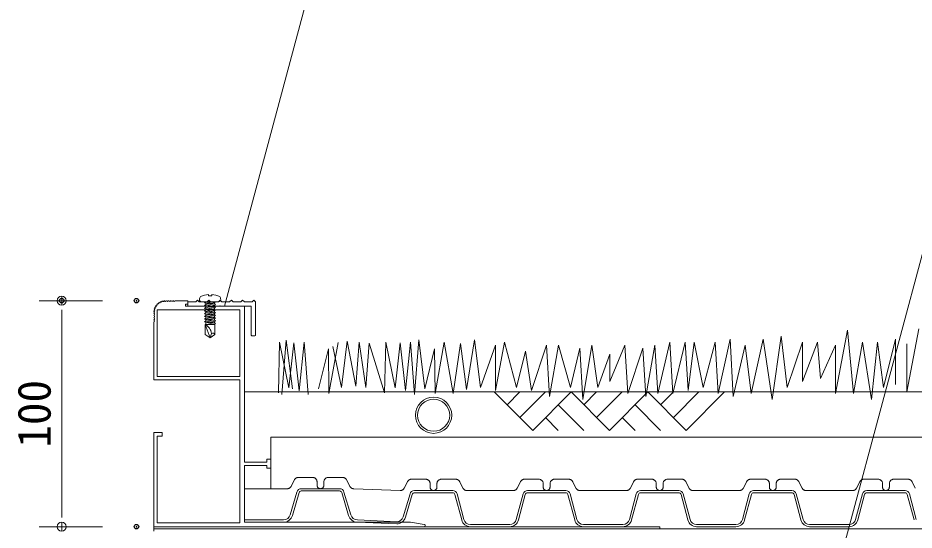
# Model space of a CAD drawing. Units: millimetres, scale not verified. Extents: x -1485 to 1485, y -1050 to 1050.
# Drawn here: x -292 to 104.3, y -184 to 42.6 of the extents above; entities that cross this region are included whole.
import ezdxf
from ezdxf.enums import TextEntityAlignment as Align

# ---------------------------------------------------------------- set-up
doc = ezdxf.new("R2010")
doc.units = ezdxf.units.MM
doc.header["$LTSCALE"] = 4
doc.header["$PDMODE"] = 32
doc.header["$PDSIZE"] = 2
doc.linetypes.add('USER1', pattern=[19.05, 12.7, -6.35])
for name, color, linetype, lineweight in [('0-0_0', 7, 'Continuous', 18), ('0-5_BOUSUI', 1, 'Continuous', 18), ('0-8_KANAMONO', 4, 'Continuous', 18), ('0-B_MOJI', 7, 'Continuous', 18), ('0-C_ecom', 7, 'Continuous', 18), ('0-D_GREEN', 3, 'Continuous', 18), ('0-E_FD-L', 4, 'Continuous', 18), ('1-0_00KANAMONO', 5, 'Continuous', 18)]:
    doc.layers.add(name, color=color, linetype=linetype, lineweight=lineweight)
doc.layers.add('0-2_DEFPOINTS', color=7, linetype='Continuous')
doc.layers.add('0-F_255', color=7, linetype='Continuous')
doc.styles.add('ＭＳ ゴシック', font='')
doc.styles.get('ＭＳ ゴシック').set_extended_font_data('MS Gothic')

# ---------------------------------------------------------------- blocks, each defined once
blk = doc.blocks.new('_Dot')
at = {"layer": '0-0_0'}
for p, q in [((-0.5, 0), (-1, 0)), ((0.25, 0), (-0.25, 0))]:
    blk.add_line(p, q, dxfattribs=at)
blk.add_circle((0, 0), 0.25, dxfattribs=at)
blk = doc.blocks.new('D6')
at = {"layer": '0-2_DEFPOINTS'}
for p in [(1212.4, 967.496), (1245.419, 967.496), (1245.419, 867.496)]:
    blk.add_point(p, dxfattribs=at)
at = {"layer": '0-B_MOJI'}
for p, q in [((1230.419, 967.496), (1202.4, 967.496)), ((1212.4, 875.496), (1212.4, 959.496)), ((1230.419, 867.496), (1202.4, 867.496))]:
    blk.add_line(p, q, dxfattribs=at)
at = {"layer": '0-B_MOJI', "xscale": 8, "yscale": 8}
for p, rotation in [((1212.4, 967.496), 90), ((1212.4, 867.496), 270)]:
    blk.add_blockref('_Dot', p, dxfattribs=dict(at, rotation=rotation))
at = {"layer": '0-B_MOJI', "style": 'ＭＳ ゴシック'}
blk.add_text('100', height=14.66, rotation=90, dxfattribs=at).set_placement((1211.9, 902.496), align=Align.BOTTOM_LEFT)
blk = doc.blocks.new('1')
at = {"layer": '1-0_00KANAMONO'}
for p, q in [((751.324, 225.917), (751.154, 225.921)), ((751.491, 226.323), (751.524, 226.156)), ((751.893, 226.525), (751.726, 226.558)), ((752.129, 226.895), (752.132, 226.725)), ((752.559, 227.024), (752.401, 227.086)), ((752.855, 227.348), (752.829, 227.18)), ((753.302, 227.401), (753.157, 227.489)), ((753.65, 227.668), (753.595, 227.507)), ((754.099, 227.642), (753.971, 227.754)), ((754.488, 227.846), (754.406, 227.696)), ((754.926, 227.742), (754.819, 227.875)), ((755.452, 227.92), (755.211, 227.715)), ((755.952, 227.715), (755.711, 227.92)), ((756.452, 227.92), (756.211, 227.715)), ((756.952, 227.715), (756.711, 227.92)), ((757.452, 227.92), (757.211, 227.715)), ((757.952, 227.715), (757.711, 227.92)), ((758.452, 227.92), (758.211, 227.715)), ((758.952, 227.715), (758.711, 227.92)), ((759.452, 227.92), (759.211, 227.715)), ((750.334, 222.838), (750.129, 222.597)), ((750.129, 222.338), (750.334, 222.097)), ((750.174, 223.23), (750.307, 223.123)), ((750.353, 223.643), (750.203, 223.561)), ((750.295, 224.078), (750.407, 223.95)), ((750.542, 224.454), (750.381, 224.399)), ((750.56, 224.893), (750.648, 224.747)), ((750.869, 225.22), (750.701, 225.194)), ((750.963, 225.648), (751.025, 225.49)), ((750.334, 221.838), (750.129, 221.597)), ((750.129, 221.338), (750.334, 221.097)), ((750.334, 220.838), (750.129, 220.597)), ((750.129, 220.338), (750.334, 220.097)), ((750.334, 219.838), (750.129, 219.597)), ((750.129, 219.338), (750.334, 219.097)), ((750.334, 218.838), (750.129, 218.597)), ((750.082, 127.967), (869.582, 127.967))]:
    blk.add_line(p, q, dxfattribs=at)
for points in [[(869.663, 128.961), (863.582, 129.967), (790.082, 129.967), (790.082, 155.067), (800.082, 155.067), (800.082, 153.817), (801.782, 153.817), (801.782, 157.817), (800.082, 157.817), (800.082, 156.567), (790.082, 156.567), (790.082, 225.467), (764.082, 225.467), (764.082, 226.467), (765.082, 226.467), (765.082, 227.967), (759.582, 227.967)], [(750.082, 218.467), (750.082, 192.967), (788.082, 192.967), (788.082, 129.667), (751.582, 129.667), (751.582, 167.967), (753.782, 167.967), (753.782, 169.667), (750.082, 169.667), (750.082, 127.967)]]:
    blk.add_lwpolyline(points, dxfattribs=at)
blk.add_lwpolyline([(751.582, 223.967), (788.082, 223.967), (788.082, 194.467), (751.582, 194.467)], close=True, dxfattribs=at)
for centre, radius, start, end in [((751.15, 225.721), 0.2, 88.84705, 201.15295), ((751.328, 226.117), 0.2, 268.84705, 11.15295), ((751.688, 226.362), 0.2, 78.84705, 191.15295), ((751.932, 226.721), 0.2, 258.84705, 1.15295), ((752.328, 226.899), 0.2, 68.84705, 181.15295), ((752.632, 227.211), 0.2, 248.84705, 351.15295), ((753.053, 227.318), 0.2, 58.84705, 171.15295), ((753.406, 227.572), 0.2, 238.84705, 341.15295), ((753.839, 227.604), 0.2, 48.84705, 161.15295), ((754.231, 227.793), 0.2, 228.84705, 331.15295), ((754.663, 227.749), 0.2, 38.84705, 151.15295), ((755.082, 227.867), 0.2, 218.84705, 310.36125), ((755.582, 227.767), 0.2, 49.63875, 130.36125), ((756.082, 227.867), 0.2, 229.63875, 310.36125), ((756.582, 227.767), 0.2, 49.63875, 130.36125), ((757.082, 227.867), 0.2, 229.63875, 310.36125), ((757.582, 227.767), 0.2, 49.63875, 130.36125), ((758.082, 227.867), 0.2, 229.63875, 310.36125), ((758.582, 227.767), 0.2, 49.63875, 130.36125), ((759.082, 227.867), 0.2, 229.63875, 310.36125), ((759.582, 227.767), 0.2, 90, 130.36125), ((750.282, 222.467), 0.2, 139.63875, 220.36125), ((750.3, 223.386), 0.2, 118.84705, 231.15295), ((750.445, 224.21), 0.2, 108.84705, 221.15295), ((750.182, 222.967), 0.2, 319.63875, 51.15295), ((750.182, 221.967), 0.2, 319.63875, 40.36125), ((750.256, 223.818), 0.2, 298.84705, 41.15295), ((750.731, 224.996), 0.2, 98.84705, 211.15295), ((750.477, 224.643), 0.2, 288.84705, 31.15295), ((750.838, 225.417), 0.2, 278.84705, 21.15295), ((750.282, 221.467), 0.2, 139.63875, 220.36125), ((750.282, 220.467), 0.2, 139.63875, 220.36125), ((750.282, 219.467), 0.2, 139.63875, 220.36125), ((750.282, 218.467), 0.2, 139.63875, 180), ((750.182, 220.967), 0.2, 319.63875, 40.36125), ((750.182, 219.967), 0.2, 319.63875, 40.36125), ((750.182, 218.967), 0.2, 319.63875, 40.36125), ((869.582, 128.467), 0.5, 270, 80.60091)]:
    blk.add_arc(centre, radius, start, end, dxfattribs=at)

msp = doc.modelspace()

# ---------------------------------------------------------------- linework, layer by layer
at = {"layer": '0-5_BOUSUI'}
for p in [(-231.852, -184.504), (881.848, -183.504)]:
    msp.add_line(p, (-231.852, -183.504), dxfattribs=at)
msp.add_lwpolyline([(-231.852, -183.504), (-8.152, -183.504), (-8.152, -182.504), (-231.852, -182.504)], close=True, dxfattribs=at)
at = {"layer": '0-8_KANAMONO'}
for p, q in [((-216.852, -84.704), (-216.852, -83.004)), ((-203.258, -83.004), (-210.758, -83.004)), ((-209.408, -83.504), (-208.908, -83.004)), ((-204.608, -84.104), (-208.908, -83.004)), ((-205.108, -83.404), (-206.671, -83.004)), ((-205.108, -83.404), (-204.708, -83.004)), ((-205.108, -84.604), (-209.408, -83.504)), ((-204.608, -84.104), (-209.408, -83.504)), ((-209.408, -84.704), (-208.908, -84.204)), ((-204.608, -85.304), (-209.408, -84.704)), ((-205.108, -85.804), (-209.408, -84.704)), ((-209.408, -85.904), (-208.908, -85.404)), ((-204.608, -86.504), (-209.408, -85.904)), ((-205.108, -87.004), (-209.408, -85.904)), ((-209.408, -87.104), (-208.908, -86.604)), ((-204.608, -87.704), (-209.408, -87.104)), ((-205.108, -88.204), (-209.408, -87.104)), ((-208.908, -83.632), (-208.908, -84.204)), ((-204.608, -85.304), (-208.908, -84.204)), ((-208.908, -84.832), (-208.908, -85.404)), ((-204.608, -86.504), (-208.908, -85.404)), ((-208.908, -86.032), (-208.908, -86.604)), ((-204.608, -87.704), (-208.908, -86.604)), ((-205.108, -83.404), (-205.108, -83.976)), ((-205.108, -84.604), (-204.608, -84.104)), ((-205.108, -84.604), (-205.108, -85.176)), ((-205.108, -85.804), (-204.608, -85.304)), ((-205.108, -85.804), (-205.108, -86.376)), ((-205.108, -87.004), (-204.608, -86.504)), ((-205.108, -87.004), (-205.108, -87.576)), ((-209.408, -88.304), (-208.908, -87.804)), ((-204.608, -88.904), (-209.408, -88.304)), ((-205.108, -89.404), (-209.408, -88.304)), ((-209.408, -89.504), (-208.908, -89.004)), ((-204.608, -90.104), (-209.408, -89.504)), ((-205.108, -90.604), (-209.408, -89.504)), ((-209.408, -90.704), (-208.908, -90.204)), ((-204.608, -91.304), (-209.408, -90.704)), ((-205.108, -91.804), (-209.408, -90.704)), ((-208.908, -87.232), (-208.908, -87.804)), ((-204.608, -88.904), (-208.908, -87.804)), ((-208.908, -88.432), (-208.908, -89.004)), ((-204.608, -90.104), (-208.908, -89.004)), ((-208.908, -89.632), (-208.908, -90.204)), ((-204.608, -91.304), (-208.908, -90.204)), ((-208.908, -90.832), (-208.908, -91.404)), ((-205.108, -88.204), (-204.608, -87.704)), ((-205.108, -88.204), (-205.108, -88.776)), ((-205.108, -89.404), (-204.608, -88.904)), ((-205.108, -89.404), (-205.108, -89.976)), ((-205.108, -90.604), (-204.608, -90.104)), ((-205.108, -90.604), (-205.108, -91.176)), ((-209.408, -91.904), (-208.908, -91.404)), ((-204.608, -92.504), (-209.408, -91.904)), ((-205.108, -93.004), (-209.408, -91.904)), ((-207.008, -99.004), (-209.158, -93.004)), ((-209.158, -97.499), (-209.158, -93.004)), ((-209.158, -93.004), (-204.858, -93.004)), ((-204.608, -92.504), (-208.908, -91.404)), ((-208.908, -92.032), (-208.908, -93.004)), ((-205.108, -91.804), (-204.608, -91.304)), ((-205.108, -91.804), (-205.108, -92.376)), ((-205.108, -93.004), (-204.608, -92.504)), ((-204.858, -97.499), (-204.858, -93.004)), ((-207.008, -99.004), (-209.158, -97.499)), ((-207.008, -99.004), (-206.373, -96.999)), ((-207.008, -99.004), (-204.858, -97.499)), ((-187.152, -98.004), (-188.552, -98.004))]:
    msp.add_line(p, q, dxfattribs=at)
for points in [[(-216.852, -83.004), (-213.352, -83.004), (-212.602, -82.204), (-211.852, -83.004), (-208.352, -83.004), (-207.602, -82.204), (-206.852, -83.004), (-203.352, -83.004), (-202.602, -82.204), (-201.852, -83.004), (-198.352, -83.004), (-197.602, -82.204), (-196.852, -83.004), (-193.352, -83.004), (-192.602, -82.204), (-191.852, -83.004), (-188.352, -83.004), (-187.602, -82.204), (-186.852, -83.004), (-186.852, -97.704)], [(-207.758, -79.829), (-207.758, -80.329), (-206.258, -80.329), (-206.258, -79.829)], [(-188.852, -97.704), (-188.852, -85.004), (-202.438, -85.004), (-202.602, -84.854), (-202.747, -85.004), (-216.552, -85.004)]]:
    msp.add_lwpolyline(points, dxfattribs=at)
for centre, radius, start, end in [((-207.099, -82.928), 4.75, 151.1191, 168.78043), ((-210.758, -82.004), 1, 180, 270), ((-207.008, -91.1), 11.296, 93.80906, 112.10088), ((-207.008, -91.1), 11.296, 67.89912, 86.19515), ((-203.258, -82.004), 1, 270, 360), ((-206.917, -82.928), 4.75, 11.21957, 28.8809), ((-216.552, -84.704), 0.3, 180, 270), ((-211.702, -97.746), 5.381, 7.98368, 61.7858), ((-205.801, -97.813), 0.995, 18.41711, 125.05239), ((-188.552, -97.704), 0.3, 180, 270), ((-187.152, -97.704), 0.3, 270, 0)]:
    msp.add_arc(centre, radius, start, end, dxfattribs=at)
at = {"layer": '0-B_MOJI'}
for p, q in [((44.209, -299.504), (203.872, 296.368)), ((-200.7, -85.004), (-143, 130.336))]:
    msp.add_line(p, q, dxfattribs=at)
at = {"layer": '0-C_ecom'}
for p, q in [((881.848, -122.904), (-191.852, -122.904)), ((-81.334, -122.904), (-64.364, -139.875)), ((-70.021, -122.904), (-75.678, -128.561)), ((-58.707, -122.904), (-70.021, -134.218)), ((-47.394, -122.904), (-64.364, -139.875)), ((-47.394, -122.904), (-30.423, -139.875)), ((-36.08, -122.904), (-41.737, -128.561)), ((-24.766, -122.904), (-36.08, -134.218)), ((-13.452, -122.904), (-30.423, -139.875)), ((-13.452, -122.904), (3.518, -139.875)), ((-2.138, -122.904), (-7.795, -128.561)), ((9.175, -122.904), (-2.138, -134.218)), ((20.489, -122.904), (3.518, -139.875)), ((-53.05, -128.561), (-41.737, -139.875)), ((-19.109, -128.561), (-7.795, -139.875)), ((-58.707, -134.218), (-53.05, -139.875)), ((-24.766, -134.218), (-19.109, -139.875))]:
    msp.add_line(p, q, dxfattribs=at)
at = {"layer": '0-C_ecom', "color": 8}
for p, q in [((247.046, -142.904), (-180.152, -142.904)), ((-180.152, -142.904), (-180.152, -165.704))]:
    msp.add_line(p, q, dxfattribs=at)
at = {"layer": '0-C_ecom', "color": 4}
for radius in [8, 7.1]:
    msp.add_circle((-108.152, -133.204), radius, dxfattribs=at)
at = {"layer": '0-D_GREEN'}
for points in [[(101.07, -101.616), (101.07, -122.904), (106.392, -94.963)], [(-30.269, -118.21), (-23.617, -102.244), (-22.286, -123.533), (-15.634, -103.575), (-14.303, -124.863), (-10.311, -102.244), (-8.981, -123.533), (-3.659, -100.914), (-2.328, -123.533), (2.994, -100.914), (4.324, -122.202), (6.985, -100.914), (10.977, -120.872), (16.299, -100.914), (17.629, -123.533), (22.952, -99.583), (24.282, -124.863), (29.604, -102.244), (32.265, -123.533), (37.587, -99.583), (41.579, -126.194), (45.57, -98.253), (48.231, -120.872), (54.884, -100.914), (54.884, -118.21), (61.537, -100.914), (62.867, -116.88), (69.52, -102.244), (69.52, -123.533), (74.842, -95.592), (77.503, -123.533), (81.494, -100.914), (85.486, -126.194), (88.147, -100.914), (90.808, -120.872), (96.13, -99.583), (96.13, -119.541)], [(-176.81, -123.321), (-176.322, -100.897), (-172.179, -121.128), (-169.985, -101.141), (-167.548, -122.346), (-165.354, -100.897), (-163.648, -124.053)], [(-175.261, -124.053), (-173.374, -99.925), (-170.63, -121.484)], [(-159.017, -121.484), (-154.705, -103.845), (-154.431, -123.568), (-150.44, -100.949)], [(-152.73, -102.812), (-148.83, -120.849), (-146.393, -100.375), (-142.493, -120.362), (-141.03, -100.862), (-138.105, -120.849), (-136.643, -101.35), (-129.818, -123.286), (-129.331, -100.862), (-125.187, -121.093), (-122.994, -101.106), (-120.556, -122.311), (-118.363, -100.862), (-116.656, -124.018), (-114.769, -99.89), (-112.025, -121.449), (-107.714, -103.81), (-107.44, -123.533), (-103.448, -100.914), (-99.457, -123.533), (-96.347, -101.458), (-93.603, -121.841), (-90.075, -99.89), (-87.482, -120.872), (-80.829, -102.244), (-80.829, -122.202), (-76.838, -100.914), (-71.516, -120.872), (-67.524, -104.905), (-64.863, -122.202), (-58.21, -102.244), (-56.88, -124.863), (-52.888, -102.244), (-47.566, -120.872), (-43.575, -103.575), (-42.244, -126.194), (-38.252, -102.244), (-35.591, -120.872), (-30.269, -106.236), (-30.269, -118.21)]]:
    msp.add_lwpolyline(points, dxfattribs=at)
at = {"layer": '0-E_FD-L', "linetype": 'USER1'}
for p, q in [((-171.157, -164.603), (-169.75, -161.805)), ((-167.963, -160.704), (-161.696, -160.704)), ((-154.696, -160.704), (-148.429, -160.704)), ((-146.642, -161.805), (-145.235, -164.603)), ((-117.963, -161.504), (-111.696, -161.504)), ((-104.696, -161.504), (-98.429, -161.504)), ((-67.963, -161.504), (-61.696, -161.504)), ((-54.696, -161.504), (-48.429, -161.504)), ((-17.963, -161.504), (-11.696, -161.504)), ((-4.696, -161.504), (1.571, -161.504)), ((32.037, -161.504), (38.304, -161.504)), ((45.304, -161.504), (51.571, -161.504)), ((82.081, -161.504), (88.348, -161.504)), ((95.348, -161.504), (101.615, -161.504)), ((-191.852, -165.704), (-172.944, -165.704)), ((-159.696, -162.704), (-159.696, -164.204)), ((-156.696, -164.204), (-156.696, -162.704)), ((-143.449, -165.704), (-122.944, -166.504)), ((-121.157, -165.403), (-119.75, -162.605)), ((-109.696, -163.504), (-109.696, -165.004)), ((-106.696, -165.004), (-106.696, -163.504)), ((-96.642, -162.605), (-95.235, -165.403)), ((-71.157, -165.403), (-69.75, -162.605)), ((-59.696, -163.504), (-59.696, -165.004)), ((-56.696, -165.004), (-56.696, -163.504)), ((-46.642, -162.605), (-45.235, -165.403)), ((-21.157, -165.403), (-19.75, -162.605)), ((-9.696, -163.504), (-9.696, -165.004)), ((-6.696, -165.004), (-6.696, -163.504)), ((3.358, -162.605), (4.765, -165.403)), ((28.843, -165.403), (30.25, -162.605)), ((40.304, -163.504), (40.304, -165.004)), ((43.304, -165.004), (43.304, -163.504)), ((53.358, -162.605), (54.765, -165.403)), ((78.887, -165.403), (80.294, -162.605)), ((90.348, -163.504), (90.348, -165.004)), ((93.348, -165.004), (93.348, -163.504)), ((103.402, -162.605), (104.809, -165.403)), ((-93.449, -166.504), (-72.944, -166.504)), ((-43.449, -166.504), (-22.944, -166.504)), ((6.551, -166.504), (27.056, -166.504))]:
    msp.add_line(p, q, dxfattribs=at)
at = {"layer": '0-E_FD-L'}
for p, q in [((-166.66, -165.704), (-149.733, -165.704)), ((-171.602, -177.277), (-168.592, -167.189)), ((-167.626, -167.446), (-170.636, -177.535)), ((-149.733, -166.704), (-166.66, -166.704)), ((-145.756, -177.535), (-148.767, -167.446)), ((-147.8, -167.189), (-144.79, -177.277)), ((-121.602, -178.077), (-118.592, -167.989)), ((-117.626, -168.246), (-120.636, -178.335)), ((-116.66, -166.504), (-99.733, -166.504)), ((-99.733, -167.504), (-116.66, -167.504)), ((-95.756, -179.535), (-98.767, -168.246)), ((-97.8, -167.989), (-94.79, -179.277)), ((-71.602, -179.277), (-68.592, -167.989)), ((-67.626, -168.246), (-70.636, -179.535)), ((-66.66, -166.504), (-49.733, -166.504)), ((-49.733, -167.504), (-66.66, -167.504)), ((-45.756, -179.535), (-48.767, -168.246)), ((-47.8, -167.989), (-44.79, -179.277)), ((-21.602, -179.277), (-18.592, -167.989)), ((-17.626, -168.246), (-20.636, -179.535)), ((-16.66, -166.504), (0.267, -166.504)), ((0.267, -167.504), (-16.66, -167.504)), ((4.244, -179.535), (1.233, -168.246)), ((2.2, -167.989), (5.21, -179.277)), ((28.398, -179.277), (31.408, -167.989)), ((32.374, -168.246), (29.364, -179.535)), ((33.34, -166.504), (50.267, -166.504)), ((50.267, -167.504), (33.34, -167.504)), ((54.244, -179.535), (51.233, -168.246)), ((52.2, -167.989), (55.21, -179.277)), ((78.442, -179.277), (81.452, -167.989)), ((82.419, -168.246), (79.408, -179.535)), ((83.385, -166.504), (100.312, -166.504)), ((100.312, -167.504), (83.385, -167.504)), ((104.288, -179.535), (101.278, -168.246)), ((102.244, -167.989), (105.254, -179.277)), ((-191.852, -179.504), (-174.501, -179.504)), ((-174.501, -180.504), (-191.852, -180.504)), ((-141.891, -179.504), (-124.501, -180.304)), ((-124.501, -181.304), (-141.891, -180.504)), ((-91.891, -181.504), (-74.501, -181.504)), ((-41.891, -181.504), (-24.501, -181.504)), ((8.109, -181.504), (25.499, -181.504)), ((-74.501, -182.504), (-91.891, -182.504)), ((-24.501, -182.504), (-41.891, -182.504)), ((25.499, -182.504), (8.109, -182.504))]:
    msp.add_line(p, q, dxfattribs=at)
at = {"layer": '0-E_FD-L', "linetype": 'USER1'}
msp.add_lwpolyline([(56.551, -166.504), (66.804, -166.504), (77.101, -166.504)], dxfattribs=at)
at = {"layer": '0-E_FD-L'}
for points in [[(58.109, -181.504), (66.804, -181.504), (75.543, -181.504)], [(75.543, -182.504), (66.804, -182.504), (58.109, -182.504)]]:
    msp.add_lwpolyline(points, dxfattribs=at)
at = {"layer": '0-E_FD-L', "linetype": 'USER1'}
for centre, radius, start, end in [((-167.963, -162.704), 2, 90, 153.30018), ((-161.696, -162.704), 2, 360, 90), ((-154.696, -162.704), 2, 90, 180), ((-148.429, -162.704), 2, 26.69982, 90), ((-117.963, -163.504), 2, 90, 153.30018), ((-111.696, -163.504), 2, 360, 90), ((-104.696, -163.504), 2, 90, 180), ((-98.429, -163.504), 2, 26.69982, 90), ((-67.963, -163.504), 2, 90, 153.30018), ((-61.696, -163.504), 2, 360, 90), ((-54.696, -163.504), 2, 90, 180), ((-48.429, -163.504), 2, 26.69982, 90), ((-17.963, -163.504), 2, 90, 153.30018), ((-11.696, -163.504), 2, 360, 90), ((-4.696, -163.504), 2, 90, 180), ((1.571, -163.504), 2, 26.69982, 90), ((32.037, -163.504), 2, 90, 153.30018), ((38.304, -163.504), 2, 360, 90), ((45.304, -163.504), 2, 90, 180), ((51.571, -163.504), 2, 26.69982, 90), ((82.081, -163.504), 2, 90, 153.30018), ((88.348, -163.504), 2, 360, 90), ((95.348, -163.504), 2, 90, 180), ((101.615, -163.504), 2, 26.69982, 90), ((-172.944, -163.704), 2, 270, 333.30018), ((-158.196, -164.204), 1.5, 180, 0), ((-143.449, -163.704), 2, 206.69982, 270), ((-122.944, -164.504), 2, 270, 333.30018), ((-108.196, -165.004), 1.5, 180, 0), ((-93.449, -164.504), 2, 206.69982, 270), ((-72.944, -164.504), 2, 270, 333.30018), ((-58.196, -165.004), 1.5, 180, 0), ((-43.449, -164.504), 2, 206.69982, 270), ((-22.944, -164.504), 2, 270, 333.30018), ((-8.196, -165.004), 1.5, 180, 0), ((6.551, -164.504), 2, 206.69982, 270), ((27.056, -164.504), 2, 270, 333.30018), ((41.804, -165.004), 1.5, 180, 0), ((56.551, -164.504), 2, 206.69982, 270), ((77.101, -164.504), 2, 270, 333.30018), ((91.848, -165.004), 1.5, 180, 0)]:
    msp.add_arc(centre, radius, start, end, dxfattribs=at)
at = {"layer": '0-E_FD-L'}
for centre, radius, start, end in [((-166.66, -167.704), 2, 90, 165.06858), ((-149.733, -167.704), 2, 14.93142, 90), ((-166.66, -167.704), 1, 90, 165.06858), ((-149.733, -167.704), 1, 14.93142, 90), ((-116.66, -168.504), 2, 90, 165.06858), ((-116.66, -168.504), 1, 90, 165.06858), ((-99.733, -168.504), 2, 14.93142, 90), ((-99.733, -168.504), 1, 14.93142, 90), ((-66.66, -168.504), 2, 90, 165.06858), ((-66.66, -168.504), 1, 90, 165.06858), ((-49.733, -168.504), 2, 14.93142, 90), ((-49.733, -168.504), 1, 14.93142, 90), ((-16.66, -168.504), 2, 90, 165.06858), ((-16.66, -168.504), 1, 90, 165.06858), ((0.267, -168.504), 2, 14.93142, 90), ((0.267, -168.504), 1, 14.93142, 90), ((33.34, -168.504), 2, 90, 165.06858), ((33.34, -168.504), 1, 90, 165.06858), ((50.267, -168.504), 2, 14.93142, 90), ((50.267, -168.504), 1, 14.93142, 90), ((83.385, -168.504), 2, 90, 165.06858), ((83.385, -168.504), 1, 90, 165.06858), ((100.312, -168.504), 2, 14.93142, 90), ((100.312, -168.504), 1, 14.93142, 90), ((-174.501, -176.504), 3, 270, 345.06858), ((-174.501, -176.504), 4, 270, 345.06858), ((-141.891, -176.504), 4, 194.93142, 270), ((-141.891, -176.504), 3, 194.93142, 270), ((-124.501, -177.304), 3, 270, 345.06858), ((-124.501, -177.304), 4, 270, 345.06858), ((-91.891, -178.504), 4, 194.93142, 270), ((-91.891, -178.504), 3, 194.93142, 270), ((-74.501, -178.504), 3, 270, 345.06858), ((-74.501, -178.504), 4, 270, 345.06858), ((-41.891, -178.504), 4, 194.93142, 270), ((-41.891, -178.504), 3, 194.93142, 270), ((-24.501, -178.504), 3, 270, 345.06858), ((-24.501, -178.504), 4, 270, 345.06858), ((8.109, -178.504), 4, 194.93142, 270), ((8.109, -178.504), 3, 194.93142, 270), ((25.499, -178.504), 3, 270, 345.06858), ((25.499, -178.504), 4, 270, 345.06858), ((58.109, -178.504), 4, 194.93142, 270), ((58.109, -178.504), 3, 194.93142, 270), ((75.543, -178.504), 3, 270, 345.06858), ((75.543, -178.504), 4, 270, 345.06858)]:
    msp.add_arc(centre, radius, start, end, dxfattribs=at)

# ---------------------------------------------------------------- block references
at = {"layer": '0-B_MOJI'}
msp.add_blockref('D6', (-1485, -1050), dxfattribs=at)
at = {"layer": '0-F_255'}
msp.add_blockref('1', (-981.933, -310.471), dxfattribs=at)

doc.saveas('drawing.dxf')
